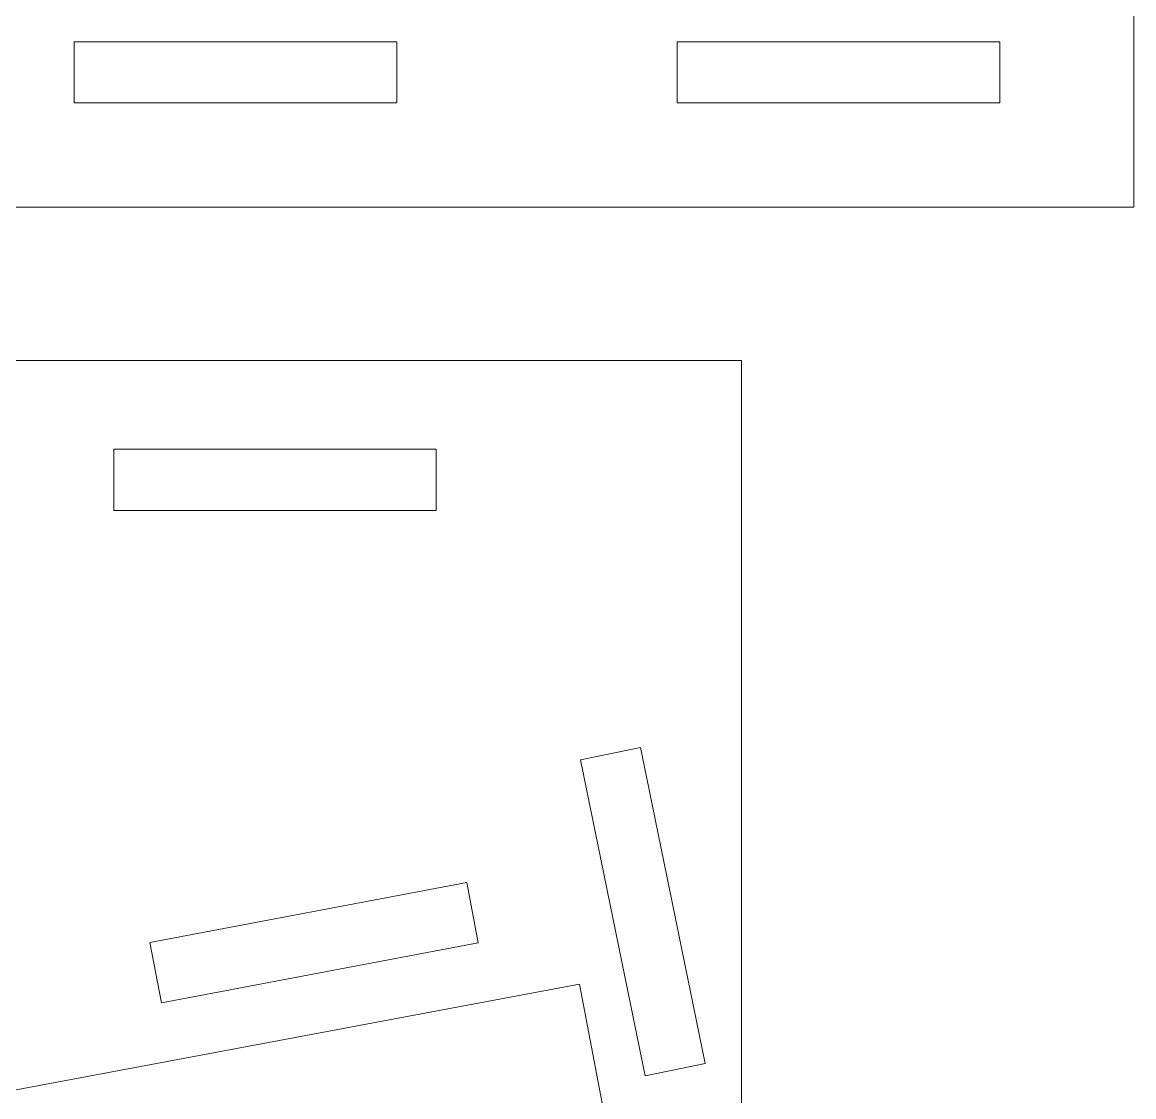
# Model space of a CAD drawing. Header units: inches. Extents: x 0.7 to 43.7, y -59.5 to -0.9.
# Drawn here: x 12.67 to 23.51, y -49.41 to -38.94 of the extents above; entities that cross this region are included whole.
import ezdxf

# ---------------------------------------------------------------- set-up
doc = ezdxf.new("R2010")
doc.units = ezdxf.units.IN
doc.header["$MEASUREMENT"] = 0
doc.layers.add('cut', color=7, linetype='Continuous')

msp = doc.modelspace()

# ---------------------------------------------------------------- linework, layer by layer
at = {"layer": 'cut', "color": 240, "lineweight": 18, "true_color": 0xed1c24}
for points in [[(4.495, -40.742), (23.509, -40.742), (23.509, -23.993), (6.366, -31.778), (5.741, -30.566), (4.495, -30.571), (4.495, -40.742)], [(16.323, -39.13), (16.323, -39.727), (13.179, -39.727), (13.179, -39.13), (16.323, -39.13)], [(22.203, -39.13), (22.203, -39.727), (19.059, -39.727), (19.059, -39.13), (22.203, -39.13)], [(19.685, -42.236), (0.67, -42.236), (0.67, -51.585), (18.104, -48.316), (18.366, -49.68), (19.685, -49.674), (19.685, -42.236)], [(13.566, -43.698), (13.566, -43.1), (16.709, -43.1), (16.709, -43.698), (13.566, -43.698)], [(18.116, -46.128), (18.701, -46.008), (19.33, -49.088), (18.745, -49.208), (18.116, -46.128)], [(14.028, -48.497), (13.917, -47.91), (17.005, -47.325), (17.117, -47.912), (14.028, -48.497)]]:
    msp.add_lwpolyline(points, dxfattribs=at)

doc.saveas('drawing.dxf')
